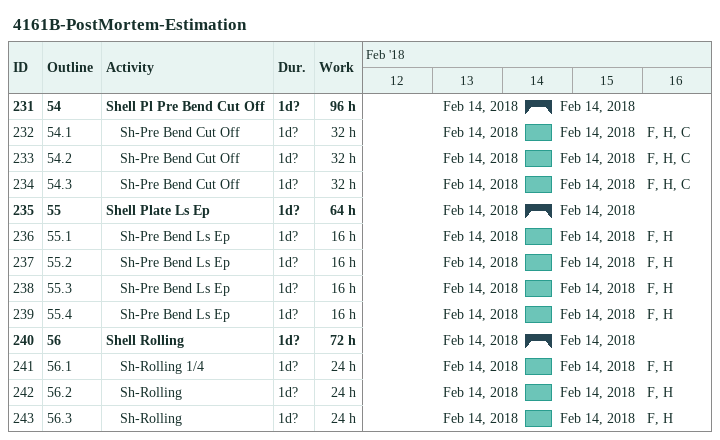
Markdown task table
4161B-PostMortem-Estimation

| ID | WBS | Task | Duration | Start | Finish | Resources | Work (h) |
|---|---|---|---|---|---|---|---|
| 231 | 54 | **Shell Pl Pre Bend Cut Off** | 1d? | 2018-02-14 | 2018-02-14 |  | 96 |
| 232 | 54.1 | Sh-Pre Bend Cut Off | 1d? | 2018-02-14 | 2018-02-14 | F, H, C | 32 |
| 233 | 54.2 | Sh-Pre Bend Cut Off | 1d? | 2018-02-14 | 2018-02-14 | F, H, C | 32 |
| 234 | 54.3 | Sh-Pre Bend Cut Off | 1d? | 2018-02-14 | 2018-02-14 | F, H, C | 32 |
| 235 | 55 | **Shell Plate Ls Ep** | 1d? | 2018-02-14 | 2018-02-14 |  | 64 |
| 236 | 55.1 | Sh-Pre Bend Ls Ep | 1d? | 2018-02-14 | 2018-02-14 | F, H | 16 |
| 237 | 55.2 | Sh-Pre Bend Ls Ep | 1d? | 2018-02-14 | 2018-02-14 | F, H | 16 |
| 238 | 55.3 | Sh-Pre Bend Ls Ep | 1d? | 2018-02-14 | 2018-02-14 | F, H | 16 |
| 239 | 55.4 | Sh-Pre Bend Ls Ep | 1d? | 2018-02-14 | 2018-02-14 | F, H | 16 |
| 240 | 56 | **Shell Rolling** | 1d? | 2018-02-14 | 2018-02-14 |  | 72 |
| 241 | 56.1 | Sh-Rolling 1/4 | 1d? | 2018-02-14 | 2018-02-14 | F, H | 24 |
| 242 | 56.2 | Sh-Rolling | 1d? | 2018-02-14 | 2018-02-14 | F, H | 24 |
| 243 | 56.3 | Sh-Rolling | 1d? | 2018-02-14 | 2018-02-14 | F, H | 24 |
